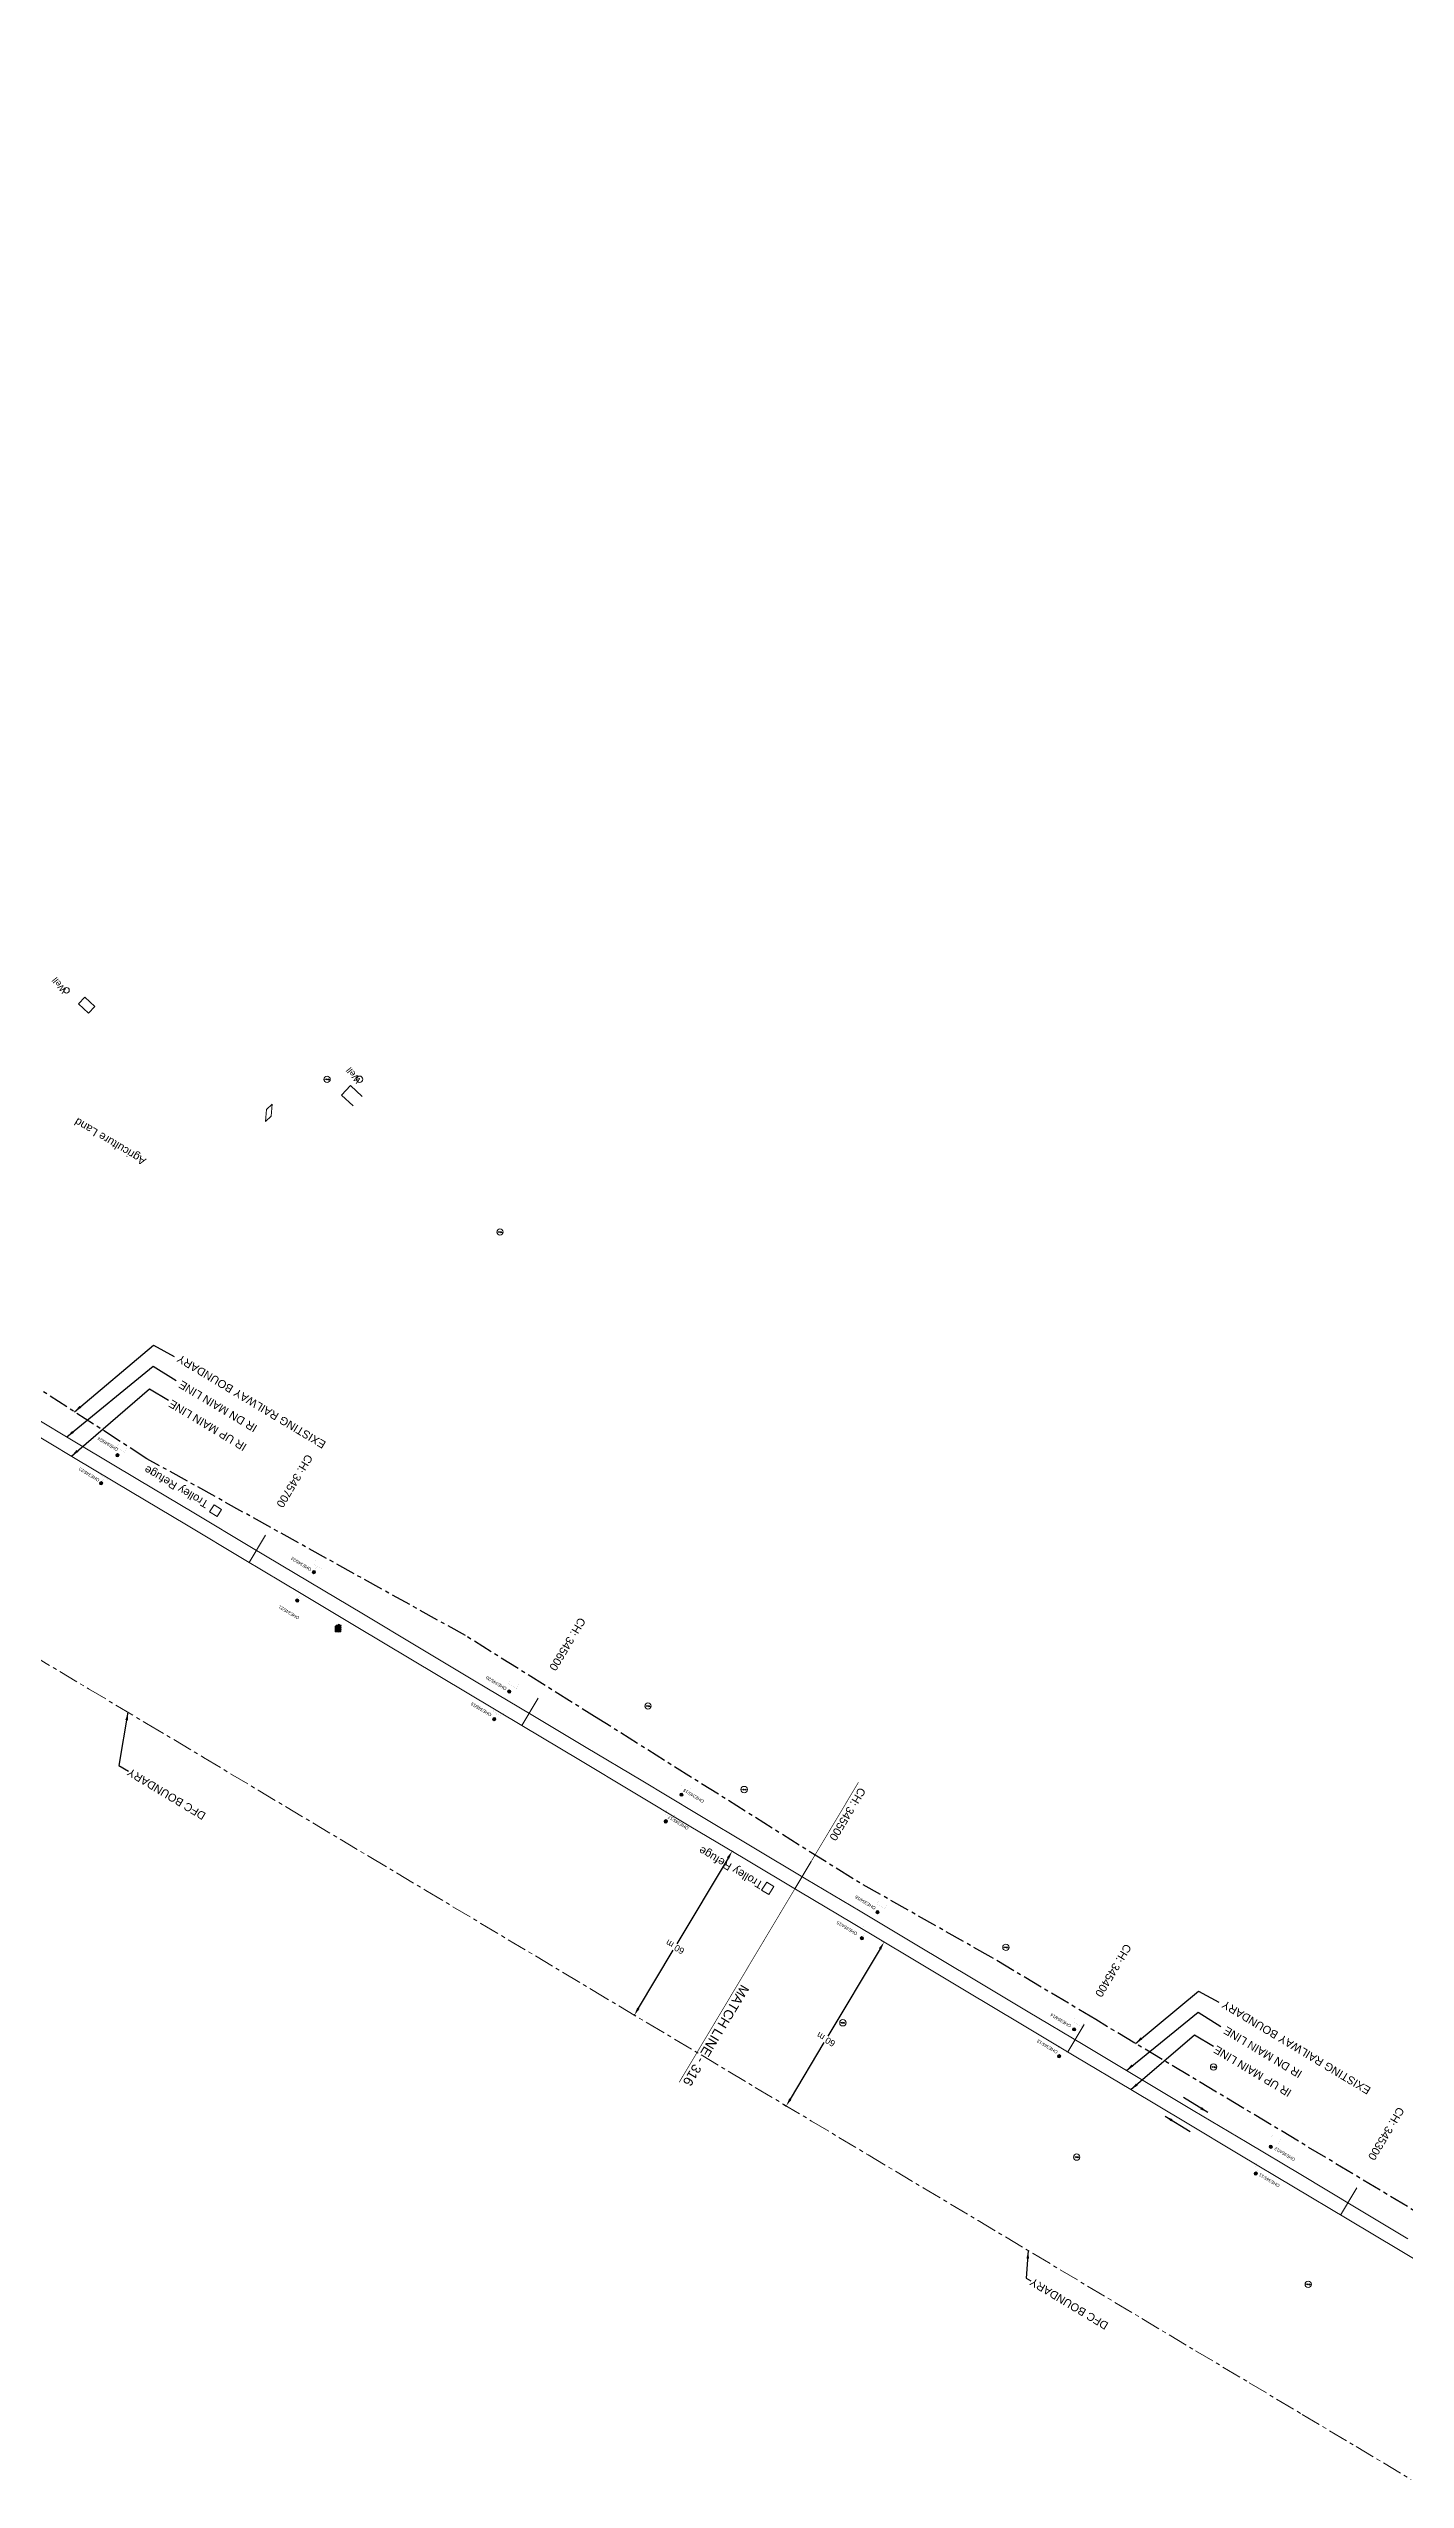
# Model space of a CAD drawing. Header units: metres. Extents: x 593168 to 611286, y 3401475 to 3412398.
# Drawn here: x 606310 to 606736, y 3404162 to 3404926 of the extents above; entities that cross this region are included whole.
import ezdxf
from ezdxf.enums import TextEntityAlignment as Align

# ---------------------------------------------------------------- set-up
doc = ezdxf.new("R2010")
doc.units = ezdxf.units.M
doc.header["$MEASUREMENT"] = 0
doc.linetypes.add('CENTER', pattern=[2, 1.25, -0.25, 0.25, -0.25])
doc.linetypes.add('PHANTOM2', pattern=[1.25, 0.625, -0.125, 0.125, -0.125, 0.125, -0.125])
doc.layers.get('Defpoints').update_dxf_attribs({"lineweight": 0})
for name, color, linetype, lineweight in [('Bench_Mark', 7, 'Continuous', 0), ('Commercial Building Pucca', 251, 'Continuous', 0), ('DFCC BOUNDARY', 6, 'CENTER', 0), ('Electric Pole', 251, 'Continuous', 0), ('Existing IR Chainage', 7, 'Continuous', 0), ('Existing IR Track', 143, 'Continuous', 0), ('OHE MAST', 8, 'Continuous', 0), ('OHE MAST TEXT', 8, 'Continuous', 0), ('Side Details', 251, 'Continuous', 0), ('Sign Board', 251, 'Continuous', 0), ('Text1', 251, 'Continuous', 0), ('Trolley Stand', 251, 'Continuous', 0), ('Well', 5, 'Continuous', 0)]:
    doc.layers.add(name, color=color, linetype=linetype, lineweight=lineweight)
doc.layers.add('Existing Railway Boundary', color=7, linetype='CENTER')
doc.layers.add('MATCH LINE', color=7, linetype='Continuous')
doc.styles.get("Standard").update_dxf_attribs({"font": 'arial.ttf'})
doc.styles.add('Style-Arial', font='arial.ttf')
doc.dimstyles.new('ISO-25', dxfattribs={"dimtxt": 2.5, "dimasz": 2.5, "dimexe": 1.25, "dimexo": 0.625, "dimtad": 1, "dimtxsty": 'Standard', "dimcen": 2.5, "dimadec": 0, "dimazin": 0, "dimtfac": 1, "dimtmove": 0, "dimatfit": 3, "dimfxl": 1, "dimarcsym": 0})
doc.dimstyles.get("Standard").update_dxf_attribs({"dimtxt": 0.18, "dimasz": 0.18, "dimexe": 0.18, "dimexo": 0.0625, "dimgap": 0.09, "dimtad": 0, "dimtih": 1, "dimtoh": 1, "dimdec": 4, "dimzin": 0, "dimdsep": 46, "dimtxsty": 'Standard', "dimcen": 0.09, "dimadec": 0, "dimazin": 0, "dimtfac": 1, "dimtdec": 4, "dimtofl": 0, "dimtmove": 0, "dimatfit": 3, "dimfxl": 1, "dimtolj": 1, "dimtzin": 0, "dimarcsym": 0})

# ---------------------------------------------------------------- blocks, each defined once
blk = doc.blocks.new('EP')
blk.add_hatch(color=8).paths.add_polyline_path([(-0.21, -0.05), (-0.21, 0.16), (-0.93, -0.01), (-0.31, 0.07), (-0.31, -0.19), (0.31, 0), (0.31, -0.24), (0.94, -0.01), (0.41, -0.1), (0.43, 0.15)])
at = {"color": 8}
for p, q in [((-0.93, -0.01), (-0.21, 0.16)), ((-0.31, 0.07), (-0.93, -0.01)), ((-0.31, -0.19), (-0.31, 0.07)), ((0.31, 0), (-0.31, -0.19)), ((-0.21, 0.16), (-0.21, -0.05)), ((-0.21, -0.05), (0.43, 0.15)), ((0.31, -0.24), (0.31, 0)), ((0.43, 0.15), (0.41, -0.1)), ((0.94, -0.01), (0.31, -0.24)), ((0.41, -0.1), (0.94, -0.01))]:
    blk.add_line(p, q, dxfattribs=at)
blk.add_circle((0, 0), 1, dxfattribs=at)
blk = doc.blocks.new('SIG')
for color, points in [(1, [(-0.22, 0.42, 0.180295), (-0.01, 0.33, -0.00255), (0.01, 0.33, -0.00255), (0.02, 0.33, 0.180295), (0.23, 0.42, -0.002654), (0.25, 0.44, 0.184495), (0.33, 0.65, 1.000001), (-0.32, 0.65, 0.184495), (-0.24, 0.44, -0.002654)]), (2, [(0.23, -0.23, -0.002654), (0.25, -0.21, 0.184495), (0.33, 0.01, 1.000001), (-0.32, 0.01, 0.184495), (-0.24, -0.21, -0.002654), (-0.22, -0.23, 0.180295), (-0.01, -0.32, -0.00255), (0.01, -0.32, -0.00255), (0.02, -0.32, 0.180295)]), (3, [(0.23, -0.88, -0.002654), (0.25, -0.86, 0.184495), (0.33, -0.64, 1.000001), (-0.32, -0.64, 0.184495), (-0.24, -0.86, -0.002654), (-0.22, -0.88, 0.395599)])]:
    blk.add_hatch(color=color).paths.add_polyline_path(points)
for p, q in [((-0.31, 0.98), (-0.32, -0.9)), ((0.33, -0.9), (0.32, 0.98))]:
    blk.add_line(p, q)
for points in [[(-0.31, 0.98), (-0.81, 0.98, 0.198758), (-0.42, 0.41, 0.003814), (-0.31, 0.39, 0.003814)], [(-0.31, 0.33), (-0.81, 0.33, 0.198758), (-0.42, -0.23, 0.003727), (-0.32, -0.26, 0.003727)], [(0.32, 0.98), (0.82, 0.98, -0.198758), (0.44, 0.41, -0.003814), (0.32, 0.39, -0.003814)], [(0.32, 0.33), (0.82, 0.33, -0.198758), (0.44, -0.23, -0.003727), (0.33, -0.26, -0.003727)], [(-0.32, -0.32), (-0.81, -0.32, 0.198758), (-0.42, -0.88, 0.003639), (-0.32, -0.9)], [(0.33, -0.32), (0.82, -0.32, -0.198758), (0.44, -0.88, -0.003639), (0.33, -0.9)]]:
    blk.add_lwpolyline(points, format="xyb")
for centre, radius, start, end in [((0.01, 0.91), 0.324, 12.40488, 167.59512), ((0.01, 0.81), 0.357, 27.75781, 152.24219), ((0.01, -0.9), 0.324, 181.45715, 358.54285)]:
    blk.add_arc(centre, radius, start, end)
blk = doc.blocks.new('BM')
blk.add_hatch(color=256).paths.add_polyline_path([(-0.88, 0.88), (-0.88, -0.88), (0.88, -0.88), (0.88, 0.88)])
for p, q in [((0.88, 0.88), (-0.88, 0.88)), ((-0.88, 0.88), (-0.88, -0.88)), ((0.88, -0.88), (0.88, 0.88)), ((-0.88, -0.88), (0.88, -0.88))]:
    blk.add_line(p, q)
blk = doc.blocks.new('OHE MAST')
h = blk.add_hatch(color=253)
h.dxf.hatch_style = 1
edge = h.paths.add_edge_path()
edge.add_arc((0, 0), 0.514, 0, 360)
at = {"color": 253, "const_width": 0.01}
for points in [[(-1.03, -1.71), (0, 0)], [(-3.09, -2.23), (-2.32, -0.94), (0.26, -2.49), (-0.52, -3.77)]]:
    blk.add_lwpolyline(points, dxfattribs=at)
at = {"color": 253}
blk.add_circle((0, 0), 0.514, dxfattribs=at)
blk = doc.blocks.new('*D37')
at = {"layer": 'Defpoints', "color": 0, "linetype": 'ByBlock', "ltscale": 5, "transparency": 16777216}
for p in [(606571.46, 3404330.96), (606572.34, 3404330.44), (606540.68, 3404279.46)]:
    blk.add_point(p, dxfattribs=at)
at = {"layer": 'DFCC BOUNDARY', "color": 0, "linetype": 'ByBlock', "lineweight": -2, "ltscale": 5, "transparency": 16777216}
for p, q in [((606571.06, 3404328.29), (606554.65, 3404300.82)), ((606571.56, 3404330.9), (606572.44, 3404330.37)), ((606542.85, 3404281.08), (606553.47, 3404298.86)), ((606540.79, 3404279.39), (606541.67, 3404278.87))]:
    blk.add_line(p, q, dxfattribs=at)
at = {"layer": 'DFCC BOUNDARY', "color": 0, "linetype": 'ByBlock', "ltscale": 5, "transparency": 16777216}
for points in [[(606570.7, 3404328.51), (606571.41, 3404328.08), (606572.34, 3404330.44)], [(606542.49, 3404281.29), (606543.2, 3404280.86), (606541.57, 3404278.93)]]:
    blk.add_solid(points, dxfattribs=at)
at = {"layer": 'DFCC BOUNDARY', "color": 0, "linetype": 'ByBlock', "ltscale": 5, "transparency": 16777216, "insert": (606554.06, 3404299.84), "char_height": 2, "attachment_point": 5, "rotation": 149, "style": 'Style-Arial'}
blk.add_mtext('\\A1;60 m', dxfattribs=at)
blk = doc.blocks.new('TerminatorOpen_0.5')
at = {"color": 0, "linetype": 'ByBlock', "lineweight": -2}
for q in [(-1, 0.25), (-1, 0), (-1, -0.25)]:
    blk.add_line((0, 0), q, dxfattribs=at)
blk = doc.blocks.new('*D46')
at = {"layer": 'Defpoints', "color": 0, "linetype": 'ByBlock', "ltscale": 5, "transparency": 16777216}
for p in [(606524.54, 3404359), (606524.98, 3404358.74), (606494.22, 3404307.22)]:
    blk.add_point(p, dxfattribs=at)
at = {"layer": 'DFCC BOUNDARY', "color": 0, "linetype": 'ByBlock', "lineweight": -2, "ltscale": 5, "transparency": 16777216}
for p, q in [((606524.87, 3404358.81), (606524.43, 3404359.07)), ((606523.26, 3404356.86), (606507.17, 3404329.9)), ((606495.07, 3404309.63), (606505.99, 3404327.93)), ((606494.12, 3404307.29), (606493.68, 3404307.55))]:
    blk.add_line(p, q, dxfattribs=at)
at = {"layer": 'DFCC BOUNDARY', "color": 0, "linetype": 'ByBlock', "ltscale": 5, "transparency": 16777216}
for points in [[(606522.9, 3404357.07), (606523.62, 3404356.64), (606524.54, 3404359)], [(606494.71, 3404309.84), (606495.43, 3404309.42), (606493.79, 3404307.48)]]:
    blk.add_solid(points, dxfattribs=at)
at = {"layer": 'DFCC BOUNDARY', "color": 0, "linetype": 'ByBlock', "ltscale": 5, "transparency": 16777216, "insert": (606506.58, 3404328.92), "char_height": 2, "attachment_point": 5, "rotation": 149, "style": 'Style-Arial'}
blk.add_mtext('\\A1;60 m', dxfattribs=at)

msp = doc.modelspace()

# ---------------------------------------------------------------- linework, layer by layer
at = {"layer": 'Commercial Building Pucca'}
for points in [[(606322.0958, 3404622.53, 262.6481), (606318.9671, 3404625.4558, 262.6641), (606320.9132, 3404627.4931, 262.6042), (606324.0419, 3404624.5673, 262.6042)], [(606377.7907, 3404588.456, 262.5322), (606378.0631, 3404592.2242, 262.3702), (606379.848, 3404593.8945, 263.053), (606379.5753, 3404590.1228, 263.053)]]:
    msp.add_polyline3d(points, close=True, dxfattribs=at)
msp.add_polyline3d([(606405.3762, 3404593.3693, 262.3222), (606401.7199, 3404596.7777, 262.3222), (606404.483, 3404599.7418, 262.4482), (606408.1393, 3404596.3335, 262.4482)], dxfattribs=at)
at = {"layer": 'DFCC BOUNDARY', "ltscale": 5}
msp.add_lwpolyline([(606304.4958, 3404420.6368), (606322.1306, 3404410.0802), (606340.3141, 3404399.2147), (606358.2292, 3404388.5096), (606375.4908, 3404378.1873), (606392.67, 3404367.9143), (606410.4154, 3404357.3088), (606428.1616, 3404346.7028), (606445.5151, 3404336.321), (606462.6419, 3404326.0748), (606480.321, 3404315.5221), (606497.7919, 3404305.0939), (606514.7573, 3404294.9518), (606531.8161, 3404284.7538), (606549.5519, 3404274.158), (606567.3268, 3404263.5389), (606584.5993, 3404253.2132), (606601.8943, 3404242.8741), (606619.1881, 3404232.5394), (606636.3223, 3404222.2994), (606653.3975, 3404212.0854), (606670.3299, 3404201.9569), (606687.2074, 3404191.8788), (606703.8327, 3404181.9515), (606720.8209, 3404171.7948), (606738.032, 3404161.5049)], dxfattribs=at)
at = {"layer": 'Existing IR Chainage', "color": 7, "linetype": 'Continuous', "lineweight": 13, "flags": 128}
for points in [[(606377.7287, 3404458.4028), (606372.5993, 3404449.8186)], [(606463.5631, 3404407.0939), (606458.433, 3404398.5101)], [(606549.4036, 3404355.7944), (606544.2725, 3404347.2112)], [(606635.2418, 3404304.4932), (606630.1106, 3404295.91)], [(606721.0715, 3404253.1877), (606715.9447, 3404244.6019)]]:
    msp.add_lwpolyline(points, dxfattribs=at)
at = {"layer": 'Existing IR Track', "flags": 128}
for points in [[(606737.111, 3404237.1766), (606720.2724, 3404247.2487), (606703.3999, 3404257.3411), (606686.4987, 3404267.4272), (606669.5707, 3404277.5293), (606652.2554, 3404287.8713), (606634.9292, 3404298.2197), (606617.6668, 3404308.5296), (606600.4045, 3404318.8394), (606582.6065, 3404329.4841), (606564.8374, 3404340.1114), (606547.8264, 3404350.2711), (606530.8464, 3404360.4123), (606513.3593, 3404370.8668), (606495.896, 3404381.3071), (606478.6029, 3404391.633), (606461.3293, 3404401.9473), (606443.4771, 3404412.6279), (606425.6598, 3404423.2876), (606408.5664, 3404433.5009), (606391.5094, 3404443.6924), (606373.3724, 3404454.5378), (606355.251, 3404465.3738), (606337.5946, 3404475.936), (606319.9209, 3404486.5086), (606302.8121, 3404496.7421)], [(606751.6097, 3404223.2928), (606734.6216, 3404233.4494), (606717.9682, 3404243.3936), (606701.0908, 3404253.4716), (606684.1982, 3404263.5764), (606667.1231, 3404273.7903), (606649.9681, 3404284.0427), (606632.6729, 3404294.3782), (606615.386, 3404304.7125), (606598.1135, 3404315.0381), (606580.3241, 3404325.666), (606562.5883, 3404336.2618), (606545.5441, 3404346.451), (606528.5787, 3404356.5931), (606511.0731, 3404367.0421), (606493.4198, 3404377.5793), (606476.3189, 3404387.8101), (606458.9653, 3404398.192), (606441.1959, 3404408.8118), (606423.4506, 3404419.4172), (606406.2846, 3404429.6824), (606389.0229, 3404440.0047), (606371.0909, 3404450.7199), (606352.9074, 3404461.5855), (606335.3134, 3404472.1176), (606317.9222, 3404482.5284), (606300.5375, 3404492.9357)]]:
    msp.add_lwpolyline(points, dxfattribs=at)
at = {"layer": 'Existing Railway Boundary', "ltscale": 5}
msp.add_lwpolyline([(606848.438, 3404180.3848), (606638.9131, 3404306.0748), (606606.0408, 3404325.6718), (606562.5634, 3404350.3059), (606482.6553, 3404400.5033), (606440.6404, 3404426.8266), (606340.4529, 3404482.426), (606297.1799, 3404510.4319), (606276.2582, 3404522.8992), (606232.5979, 3404548.0483), (606232.5409, 3404548.294), (606158.8351, 3404591.7532), (606096.7448, 3404628.7817), (606034.9065, 3404665.7185), (605992.5296, 3404692.0896), (605873.4399, 3404765.0797), (605830.0802, 3404788.14), (605815.1712, 3404797.4287), (605770.8509, 3404825.609), (605693.0181, 3404873.5817), (605649.4918, 3404897.9326), (605605.2802, 3404925.7801)], dxfattribs=at)
at = {"layer": 'MATCH LINE', "linetype": 'PHANTOM2', "ltscale": 15, "const_width": 0.2}
msp.add_lwpolyline([(606564.2606, 3404380.6467), (606507.8688, 3404286.3162)], dxfattribs=at)
at = {"layer": 'Trolley Stand'}
for points in [[(606362.5344, 3404464.2365, 264.2337), (606360.1836, 3404465.6708, 264.2517), (606361.5922, 3404467.8696, 264.3326), (606363.9429, 3404466.4353, 264.3326)], [(606533.8123, 3404346.7496, 264.1477), (606536.0954, 3404345.3777, 264.1957), (606537.6891, 3404347.9237, 264.2527), (606535.4055, 3404349.2958, 264.2527)]]:
    msp.add_polyline3d(points, close=True, dxfattribs=at)
at = {"layer": 'Well'}
for centre, radius in [((606315.1792, 3404629.7066, 262.9141), 0.8663), ((606407.4004, 3404601.7336, 262.3802), 0.9961)]:
    msp.add_circle(centre, radius, dxfattribs=at)

# ---------------------------------------------------------------- block references
at = {"layer": 'Bench_Mark'}
msp.add_blockref('BM', (606400.587, 3404428.883, 264.129), dxfattribs=at)
at = {"layer": 'Electric Pole', "xscale": 0.9997078269144579, "yscale": 0.9997078269144579, "zscale": 0.9997078269144579}
for p in [(606397.135, 3404601.7015, 262.3542), (606451.5133, 3404553.6842, 262.6431), (606498.0657, 3404404.6638, 266.704), (606528.3295, 3404378.3996, 267.3318), (606610.6569, 3404328.7853, 268.2535), (606559.3752, 3404305.0717, 266.8029), (606675.9646, 3404291.1741, 268.1875), (606632.9123, 3404262.8237, 262.4012), (606705.7412, 3404222.8447, 262.2752)]:
    msp.add_blockref('EP', p, dxfattribs=at)
at = {"layer": 'OHE MAST', "rotation": 180}
for p in [(606331.1842, 3404483.5078), (606331.1842, 3404483.5078), (606326.0509, 3404474.7273), (606326.0509, 3404474.7273), (606392.9859, 3404446.7719), (606392.9859, 3404446.7719), (606387.7467, 3404437.8366), (606387.7467, 3404437.8366), (606454.4336, 3404409.2135), (606454.4336, 3404409.2135), (606449.7293, 3404400.5695), (606449.7293, 3404400.5695), (606508.5765, 3404376.7888), (606508.5765, 3404376.7888), (606503.6822, 3404368.3262), (606503.6822, 3404368.3262), (606503.6851, 3404368.4448), (606503.6851, 3404368.4448), (606570.2682, 3404339.8779), (606570.2682, 3404339.8779), (606565.3448, 3404331.6498), (606565.3448, 3404331.6498), (606632.0988, 3404303.0081), (606632.0988, 3404303.0081), (606627.3662, 3404294.5561), (606627.3662, 3404294.5561), (606693.9671, 3404266.0988), (606693.9671, 3404266.0988), (606689.2537, 3404257.6544), (606689.2537, 3404257.6544)]:
    msp.add_blockref('OHE MAST', p, dxfattribs=at)
at = {"layer": 'Sign Board', "xscale": 0.9997078269144579, "yscale": 0.9997078269144579, "zscale": 0.9997078269144579}
msp.add_blockref('SIG', (606400.7834, 3404429.1252, 264.8435), dxfattribs=at)

# ---------------------------------------------------------------- texts
at = {"layer": 'DFCC BOUNDARY', "linetype": 'Continuous', "ltscale": 5}
for p in [(606334.6296, 3404384.1624, 613.7163), (606618.5317, 3404223.9027, 613.7163)]:
    msp.add_text('DFC BOUNDARY', height=2.5, rotation=149, dxfattribs=at).set_placement(p, align=Align.MIDDLE_RIGHT)
at = {"layer": 'Existing IR Chainage', "color": 7, "lineweight": 0, "char_height": 2.5, "attachment_point": 6, "line_spacing_factor": 0.60036, "style": 'Style-Arial'}
for s, insert, rotation in [('CH: 345700', (606382.1428, 3404467.4145), 239.1396811), ('CH: 345600', (606467.9779, 3404416.1053), 239.1354909), ('CH: 345500', (606556.0643, 3404362.6618), 239.1285546), ('CH: 345400', (606639.6576, 3404313.504), 239.128655), ('CH: 345300', (606725.4828, 3404262.2007), 239.1573416)]:
    msp.add_mtext(s, dxfattribs=dict(at, insert=insert, rotation=rotation))
at = {"layer": 'Existing IR Track', "color": 7, "lineweight": -3}
for s, p in [('IR DN MAIN LINE', (606350.8314, 3404506.0555)), ('IR UP MAIN LINE', (606347.6729, 3404500.0416)), ('IR DN MAIN LINE', (606679.4827, 3404302.976)), ('IR UP MAIN LINE', (606676.3242, 3404296.9621))]:
    msp.add_text(s, height=2.5, rotation=149, dxfattribs=at).set_placement(p, align=Align.MIDDLE_RIGHT)
at = {"layer": 'Existing Railway Boundary', "linetype": 'Continuous', "ltscale": 5}
for p in [(606350.9384, 3404515.2876, -523.9387), (606679.5897, 3404312.2081, 613.7163)]:
    msp.add_text('EXISTING RAILWAY BOUNDARY', height=2.5, rotation=149, dxfattribs=at).set_placement(p, align=Align.RIGHT)
at = {"layer": 'MATCH LINE', "linetype": 'Continuous'}
msp.add_text('MATCH LINE - 316', height=3, rotation=239.0346667, dxfattribs=at).set_placement((606527.4714, 3404317.3326))
at = {"layer": 'OHE MAST TEXT'}
for s, p in [('OHE345/24', (606331.5517, 3404485.5883, 264.713)), ('OHE345/23', (606325.6749, 3404475.9837, 265.897)), ('OHE345/22', (606392.3498, 3404447.8808, 266.139)), ('OHE345/21', (606388.5119, 3404432.6386, 265.151)), ('OHE345/20', (606453.7356, 3404410.4155, 265.824)), ('OHE345/19', (606448.9875, 3404402.1878, 267.515)), ('OHE345/18', (606515.7867, 3404374.9788, 268.509)), ('OHE345/17', (606510.9697, 3404366.5207, 267.614)), ('OHE354/16', (606569.825, 3404341.4396, 267.606)), ('OHE354/15', (606564.0258, 3404333.3798, 267.523)), ('OHE354/14', (606631.2812, 3404304.3753, 267.652)), ('OHE345/13', (606627.0693, 3404296.1338, 267.592)), ('OHE354/12', (606701.7566, 3404262.3389, 267.516)), ('OHE345/11', (606696.8908, 3404254.107, 267.479))]:
    msp.add_text(s, height=1, rotation=149, dxfattribs=at).set_placement(p)
at = {"layer": 'Side Details'}
msp.add_text('Agriculture Land', height=2.5, rotation=149, dxfattribs=at).set_placement((606340.4393, 3404576.6396, 156.3202))
at = {"layer": 'Text1'}
for p in [(606360.1262, 3404468.8937, 258.8123), (606534.5588, 3404349.1394, 258.8123)]:
    msp.add_text('Trolley Refuge', height=2.5, rotation=149.7220732, dxfattribs=at).set_placement(p)
at = {"layer": 'Well'}
for p in [(606315.3724, 3404629.7186, 156.3202), (606407.9004, 3404601.4304, 156.3202)]:
    msp.add_text('Well', height=1.99942, rotation=128.0277732, dxfattribs=at).set_placement(p)

# ---------------------------------------------------------------- dimensions: what is measured, and where the dimension line sits
at = {"layer": 'DFCC BOUNDARY', "linetype": 'ByBlock', "ltscale": 5}
for base, p1, p2, angle, picture, middle in [((606524.5402, 3404359.0037), (606494.2242, 3404307.2234), (606524.9763, 3404358.7434), 59.1672066, '*D46', (606506.5814, 3404328.9167)), ((606572.3372, 3404330.4376), (606540.684, 3404279.4559), (606571.4562, 3404330.9639), 59.1448648, '*D37', (606554.0579, 3404299.8407))]:
    dim = msp.add_linear_dim(base=base, p1=p1, p2=p2, angle=angle, dimstyle='Standard', override={"dimtxt": 2, "dimasz": 2.5, "dimexe": 0.125, "dimexo": 0.125, "dimgap": 0.125, "dimtad": 1, "dimtih": 0, "dimtoh": 0, "dimdec": 3, "dimzin": 11, "dimpost": ' m', "dimtxsty": 'Style-Arial', "dimsah": 1, "dimadec": 4, "dimazin": 3, "dimtmove": 2, "dimatfit": 1, "dimldrblk": 'TerminatorOpen_0.5', "dimfrac": 2, "dimtzin": 11}, dxfattribs=at)
    dim.commit()
    dim.dimension.update_dxf_attribs({"geometry": picture, "text_midpoint": middle, "dimtype": 129, "text_rotation": 149})

# ---------------------------------------------------------------- leaders
at = {"layer": 'DFCC BOUNDARY', "linetype": 'Continuous', "lineweight": 0, "ltscale": 5}
for points in [[(606334.5082, 3404402.684), (606331.6705, 3404385.9449), (606334.6296, 3404384.1624)], [(606617.6959, 3404233.4311), (606617.0522, 3404224.794), (606618.5317, 3404223.9027)]]:
    msp.add_leader(points, dimstyle='ISO-25', override={"dimtxt": 3, "dimasz": 2.5, "dimgap": 0.625, "dimtad": 0, "dimdec": 3, "dimzin": 2, "dimtdec": 3}, dxfattribs=at)
at = {"layer": 'Existing IR Track', "color": 7, "lineweight": -3}
for points, override in [([(606315.2981, 3404489.2737), (606342.4486, 3404511.4706), (606349.6426, 3404507.021)], {"dimtxt": 3, "dimasz": 2.5, "dimgap": 0.625, "dimtad": 0, "dimdec": 3, "dimzin": 2, "dimtdec": 3}), ([(606316.72, 3404483.2481), (606341.3136, 3404504.3495), (606347.259, 3404500.7924)], {"dimtxt": 3, "dimasz": 2.5, "dimgap": 0.625, "dimtad": 0, "dimdec": 3, "dimzin": 2, "dimtdec": 3}), ([(606648.536, 3404290.0927, 1137.655), (606671.0998, 3404308.3911, 1137.655), (606678.2939, 3404303.9415, 1137.655)], {"dimtxt": 3, "dimasz": 2.5, "dimgap": 0.625, "dimtad": 0, "dimdec": 3, "dimzin": 2, "dimtdec": 3}), ([(606649.9681, 3404284.0427, 1137.655), (606669.9649, 3404301.27, 1137.655), (606675.9103, 3404297.7128, 1137.655)], {"dimtxt": 3, "dimasz": 2.5, "dimgap": 0.625, "dimtad": 0, "dimdec": 3, "dimzin": 2, "dimtdec": 3}), ([(606674.1583, 3404276.9011), (606666.4768, 3404281.6161)], {"dimtxt": 3, "dimasz": 2.5, "dimtad": 0, "dimdec": 3, "dimzin": 2, "dimtdec": 3}), ([(606660.7218, 3404275.6957), (606668.5597, 3404270.9374)], {"dimtxt": 3, "dimasz": 2.5, "dimtad": 0, "dimdec": 3, "dimzin": 2, "dimtdec": 3})]:
    msp.add_leader(points, dimstyle='ISO-25', override=override, dxfattribs=at)
at = {"layer": 'Existing Railway Boundary', "linetype": 'Continuous', "ltscale": 5}
for points in [[(606317.665, 3404497.1741, -1137.655), (606342.5537, 3404518.1143, -1137.655), (606349.0212, 3404514.601, -1137.655)], [(606651.4005, 3404298.5838), (606671.2049, 3404315.0347), (606677.6725, 3404311.5215)]]:
    msp.add_leader(points, dimstyle='ISO-25', override={"dimtxt": 3, "dimasz": 2.5, "dimgap": 0.625, "dimtad": 0, "dimdec": 3, "dimzin": 2, "dimtdec": 3}, dxfattribs=at)

doc.saveas('drawing.dxf')
